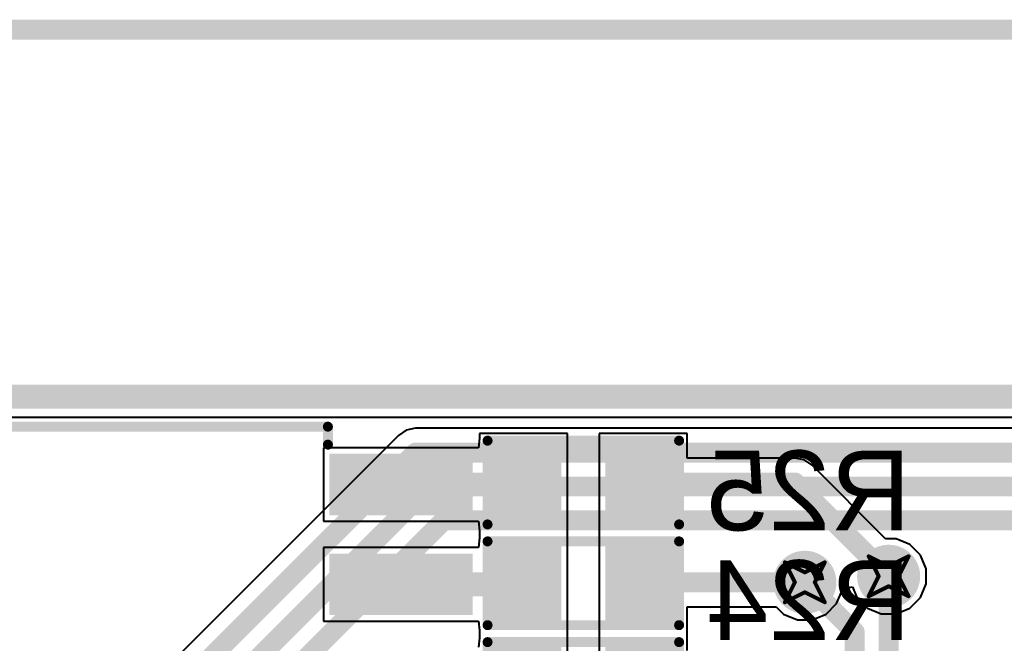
# Model space of a CAD drawing. Header units: inches. Extents: x -48 to 200, y -49 to 27.
# Drawn here: x 0.7045 to 1.198, y 1.8074 to 2.12 of the extents above; entities that cross this region are included whole.
import ezdxf

# ---------------------------------------------------------------- set-up
doc = ezdxf.new("R2010")
doc.units = ezdxf.units.IN
doc.header["$MEASUREMENT"] = 0
for name, color, linetype in [('Board Outline', 216, 'Continuous'), ('Bottom Layer', 5, 'Continuous'), ('Bottom Overlay', 54, 'Continuous'), ('Bottom Paste', 16, 'Continuous'), ('Bottom Solder', 6, 'Continuous'), ('Dimension', 6, 'Continuous'), ('Drill Drawing', 1, 'Continuous'), ('Top Layer', 1, 'Continuous'), ('Top Solder', 216, 'Continuous'), ('Via Holes', 16, 'Continuous')]:
    doc.layers.add(name, color=color, linetype=linetype)
doc.styles.add('Arial', font='', dxfattribs={"height": 0.2})
doc.styles.get('Arial').set_extended_font_data('Arial')

# ---------------------------------------------------------------- blocks, each defined once
blk = doc.blocks.new('R___0603_B_10')
at = {"layer": 'Bottom Layer'}
for points in [[(-0.045, -0.0175), (-0.045, 0.0175), (-0.015, 0.0175), (-0.015, -0.0175)], [(0.015, -0.0175), (0.015, 0.0175), (0.045, 0.0175), (0.045, -0.0175)]]:
    blk.add_hatch(color=5, dxfattribs=at).paths.add_polyline_path(points)
at = {"layer": 'Bottom Paste'}
for points in [[(-0.045, -0.0175), (-0.045, 0.0175), (-0.015, 0.0175), (-0.015, -0.0175)], [(0.015, -0.0175), (0.015, 0.0175), (0.045, 0.0175), (0.045, -0.0175)]]:
    blk.add_hatch(color=16, dxfattribs=at).paths.add_polyline_path(points)
at = {"layer": 'Bottom Solder'}
for points in [[(-0.049, -0.0215), (-0.049, 0.0215), (-0.011, 0.0215), (-0.011, -0.0215)], [(0.011, -0.0215), (0.011, 0.0215), (0.049, 0.0215), (0.049, -0.0215)]]:
    blk.add_hatch(color=6, dxfattribs=at).paths.add_polyline_path(points)
at = {"layer": 'Bottom Overlay'}
for points in [[(-0.048, 0.021, 0.005, 0.005, 0), (0.048, 0.021, 0.005, 0.005, 0)], [(-0.048, -0.021, 0.005, 0.005, 0), (-0.048, 0.021, 0.005, 0.005, 0)], [(0.048, -0.021, 0.005, 0.005, 0), (0.048, 0.021, 0.005, 0.005, 0)], [(-0.048, -0.021, 0.005, 0.005, 0), (0.048, -0.021, 0.005, 0.005, 0)]]:
    blk.add_lwpolyline(points, format="xyseb", dxfattribs=at)
for points in [[(-0.04925, 0.021, 0.0025, 0.0025, 1), (-0.04675, 0.021, 0.0025, 0.0025, 1)], [(-0.04925, 0.021, 0.0025, 0.0025, 1), (-0.04675, 0.021, 0.0025, 0.0025, 1)], [(0.04675, 0.021, 0.0025, 0.0025, 1), (0.04925, 0.021, 0.0025, 0.0025, 1)], [(0.04675, 0.021, 0.0025, 0.0025, 1), (0.04925, 0.021, 0.0025, 0.0025, 1)], [(-0.04925, -0.021, 0.0025, 0.0025, 1), (-0.04675, -0.021, 0.0025, 0.0025, 1)], [(-0.04925, -0.021, 0.0025, 0.0025, 1), (-0.04675, -0.021, 0.0025, 0.0025, 1)], [(0.04675, -0.021, 0.0025, 0.0025, 1), (0.04925, -0.021, 0.0025, 0.0025, 1)], [(0.04675, -0.021, 0.0025, 0.0025, 1), (0.04925, -0.021, 0.0025, 0.0025, 1)]]:
    blk.add_lwpolyline(points, format="xyseb", close=True, dxfattribs=at)
blk = doc.blocks.new('R___0603_B_11')
at = {"layer": 'Bottom Layer'}
for points in [[(-0.045, -0.0175), (-0.045, 0.0175), (-0.015, 0.0175), (-0.015, -0.0175)], [(0.015, -0.0175), (0.015, 0.0175), (0.045, 0.0175), (0.045, -0.0175)]]:
    blk.add_hatch(color=5, dxfattribs=at).paths.add_polyline_path(points)
at = {"layer": 'Bottom Paste'}
for points in [[(-0.045, -0.0175), (-0.045, 0.0175), (-0.015, 0.0175), (-0.015, -0.0175)], [(0.015, -0.0175), (0.015, 0.0175), (0.045, 0.0175), (0.045, -0.0175)]]:
    blk.add_hatch(color=16, dxfattribs=at).paths.add_polyline_path(points)
at = {"layer": 'Bottom Solder'}
for points in [[(-0.049, -0.0215), (-0.049, 0.0215), (-0.011, 0.0215), (-0.011, -0.0215)], [(0.011, -0.0215), (0.011, 0.0215), (0.049, 0.0215), (0.049, -0.0215)]]:
    blk.add_hatch(color=6, dxfattribs=at).paths.add_polyline_path(points)
at = {"layer": 'Bottom Overlay'}
for points in [[(-0.048, 0.021, 0.005, 0.005, 0), (0.048, 0.021, 0.005, 0.005, 0)], [(-0.048, -0.021, 0.005, 0.005, 0), (-0.048, 0.021, 0.005, 0.005, 0)], [(0.048, -0.021, 0.005, 0.005, 0), (0.048, 0.021, 0.005, 0.005, 0)], [(-0.048, -0.021, 0.005, 0.005, 0), (0.048, -0.021, 0.005, 0.005, 0)]]:
    blk.add_lwpolyline(points, format="xyseb", dxfattribs=at)
for points in [[(-0.04925, 0.021, 0.0025, 0.0025, 1), (-0.04675, 0.021, 0.0025, 0.0025, 1)], [(-0.04925, 0.021, 0.0025, 0.0025, 1), (-0.04675, 0.021, 0.0025, 0.0025, 1)], [(0.04675, 0.021, 0.0025, 0.0025, 1), (0.04925, 0.021, 0.0025, 0.0025, 1)], [(0.04675, 0.021, 0.0025, 0.0025, 1), (0.04925, 0.021, 0.0025, 0.0025, 1)], [(-0.04925, -0.021, 0.0025, 0.0025, 1), (-0.04675, -0.021, 0.0025, 0.0025, 1)], [(-0.04925, -0.021, 0.0025, 0.0025, 1), (-0.04675, -0.021, 0.0025, 0.0025, 1)], [(0.04675, -0.021, 0.0025, 0.0025, 1), (0.04925, -0.021, 0.0025, 0.0025, 1)], [(0.04675, -0.021, 0.0025, 0.0025, 1), (0.04925, -0.021, 0.0025, 0.0025, 1)]]:
    blk.add_lwpolyline(points, format="xyseb", close=True, dxfattribs=at)
blk = doc.blocks.new('R___0603_B_12')
at = {"layer": 'Bottom Layer'}
for points in [[(-0.045, -0.0175), (-0.045, 0.0175), (-0.015, 0.0175), (-0.015, -0.0175)], [(0.015, -0.0175), (0.015, 0.0175), (0.045, 0.0175), (0.045, -0.0175)]]:
    blk.add_hatch(color=5, dxfattribs=at).paths.add_polyline_path(points)
at = {"layer": 'Bottom Paste'}
for points in [[(-0.045, -0.0175), (-0.045, 0.0175), (-0.015, 0.0175), (-0.015, -0.0175)], [(0.015, -0.0175), (0.015, 0.0175), (0.045, 0.0175), (0.045, -0.0175)]]:
    blk.add_hatch(color=16, dxfattribs=at).paths.add_polyline_path(points)
at = {"layer": 'Bottom Solder'}
for points in [[(-0.049, -0.0215), (-0.049, 0.0215), (-0.011, 0.0215), (-0.011, -0.0215)], [(0.011, -0.0215), (0.011, 0.0215), (0.049, 0.0215), (0.049, -0.0215)]]:
    blk.add_hatch(color=6, dxfattribs=at).paths.add_polyline_path(points)
at = {"layer": 'Bottom Overlay'}
for points in [[(-0.048, 0.021, 0.005, 0.005, 0), (0.048, 0.021, 0.005, 0.005, 0)], [(-0.048, -0.021, 0.005, 0.005, 0), (-0.048, 0.021, 0.005, 0.005, 0)], [(0.048, -0.021, 0.005, 0.005, 0), (0.048, 0.021, 0.005, 0.005, 0)], [(-0.048, -0.021, 0.005, 0.005, 0), (0.048, -0.021, 0.005, 0.005, 0)]]:
    blk.add_lwpolyline(points, format="xyseb", dxfattribs=at)
for points in [[(-0.04925, 0.021, 0.0025, 0.0025, 1), (-0.04675, 0.021, 0.0025, 0.0025, 1)], [(-0.04925, 0.021, 0.0025, 0.0025, 1), (-0.04675, 0.021, 0.0025, 0.0025, 1)], [(0.04675, 0.021, 0.0025, 0.0025, 1), (0.04925, 0.021, 0.0025, 0.0025, 1)], [(0.04675, 0.021, 0.0025, 0.0025, 1), (0.04925, 0.021, 0.0025, 0.0025, 1)], [(-0.04925, -0.021, 0.0025, 0.0025, 1), (-0.04675, -0.021, 0.0025, 0.0025, 1)], [(-0.04925, -0.021, 0.0025, 0.0025, 1), (-0.04675, -0.021, 0.0025, 0.0025, 1)], [(0.04675, -0.021, 0.0025, 0.0025, 1), (0.04925, -0.021, 0.0025, 0.0025, 1)], [(0.04675, -0.021, 0.0025, 0.0025, 1), (0.04925, -0.021, 0.0025, 0.0025, 1)]]:
    blk.add_lwpolyline(points, format="xyseb", close=True, dxfattribs=at)
blk = doc.blocks.new('16_SOIC__0_295___7_50___W______B_27')
at = {"layer": 'Bottom Layer'}
for points in [[(-0.21654, 0.18642), (-0.15276, 0.18642), (-0.15276, 0.16358), (-0.21654, 0.16358)], [(0.15276, 0.18642), (0.21654, 0.18642), (0.21654, 0.16358), (0.15276, 0.16358)], [(-0.21654, 0.13642), (-0.15276, 0.13642), (-0.15276, 0.11358), (-0.21654, 0.11358)], [(0.15276, 0.13642), (0.21654, 0.13642), (0.21654, 0.11358), (0.15276, 0.11358)], [(-0.21654, 0.08642), (-0.15276, 0.08642), (-0.15276, 0.06358), (-0.21654, 0.06358)], [(0.15276, 0.08642), (0.21654, 0.08642), (0.21654, 0.06358), (0.15276, 0.06358)], [(-0.21654, 0.03642), (-0.15276, 0.03642), (-0.15276, 0.01358), (-0.21654, 0.01358)], [(0.15276, 0.03642), (0.21654, 0.03642), (0.21654, 0.01358), (0.15276, 0.01358)], [(-0.21654, -0.01358), (-0.15276, -0.01358), (-0.15276, -0.03642), (-0.21654, -0.03642)], [(0.15276, -0.01358), (0.21654, -0.01358), (0.21654, -0.03642), (0.15276, -0.03642)], [(-0.21654, -0.06358), (-0.15276, -0.06358), (-0.15276, -0.08642), (-0.21654, -0.08642)], [(0.15276, -0.06358), (0.21654, -0.06358), (0.21654, -0.08642), (0.15276, -0.08642)], [(-0.21654, -0.11358), (-0.15276, -0.11358), (-0.15276, -0.13642), (-0.21654, -0.13642)], [(0.15276, -0.11358), (0.21654, -0.11358), (0.21654, -0.13642), (0.15276, -0.13642)], [(-0.21654, -0.16358), (-0.15276, -0.16358), (-0.15276, -0.18642), (-0.21654, -0.18642)], [(0.15276, -0.16358), (0.21654, -0.16358), (0.21654, -0.18642), (0.15276, -0.18642)]]:
    blk.add_hatch(color=5, dxfattribs=at).paths.add_polyline_path(points)
at = {"layer": 'Bottom Paste'}
for points in [[(-0.21654, 0.18642), (-0.15276, 0.18642), (-0.15276, 0.16358), (-0.21654, 0.16358)], [(0.15276, 0.18642), (0.21654, 0.18642), (0.21654, 0.16358), (0.15276, 0.16358)], [(-0.21654, 0.13642), (-0.15276, 0.13642), (-0.15276, 0.11358), (-0.21654, 0.11358)], [(0.15276, 0.13642), (0.21654, 0.13642), (0.21654, 0.11358), (0.15276, 0.11358)], [(-0.21654, 0.08642), (-0.15276, 0.08642), (-0.15276, 0.06358), (-0.21654, 0.06358)], [(0.15276, 0.08642), (0.21654, 0.08642), (0.21654, 0.06358), (0.15276, 0.06358)], [(-0.21654, 0.03642), (-0.15276, 0.03642), (-0.15276, 0.01358), (-0.21654, 0.01358)], [(0.15276, 0.03642), (0.21654, 0.03642), (0.21654, 0.01358), (0.15276, 0.01358)], [(-0.21654, -0.01358), (-0.15276, -0.01358), (-0.15276, -0.03642), (-0.21654, -0.03642)], [(0.15276, -0.01358), (0.21654, -0.01358), (0.21654, -0.03642), (0.15276, -0.03642)], [(-0.21654, -0.06358), (-0.15276, -0.06358), (-0.15276, -0.08642), (-0.21654, -0.08642)], [(0.15276, -0.06358), (0.21654, -0.06358), (0.21654, -0.08642), (0.15276, -0.08642)], [(-0.21654, -0.11358), (-0.15276, -0.11358), (-0.15276, -0.13642), (-0.21654, -0.13642)], [(0.15276, -0.11358), (0.21654, -0.11358), (0.21654, -0.13642), (0.15276, -0.13642)], [(-0.21654, -0.16358), (-0.15276, -0.16358), (-0.15276, -0.18642), (-0.21654, -0.18642)], [(0.15276, -0.16358), (0.21654, -0.16358), (0.21654, -0.18642), (0.15276, -0.18642)]]:
    blk.add_hatch(color=16, dxfattribs=at).paths.add_polyline_path(points)
at = {"layer": 'Bottom Solder'}
for points in [[(-0.22054, 0.19042), (-0.14876, 0.19042), (-0.14876, 0.15958), (-0.22054, 0.15958)], [(0.14876, 0.19042), (0.22054, 0.19042), (0.22054, 0.15958), (0.14876, 0.15958)], [(-0.22054, 0.14042), (-0.14876, 0.14042), (-0.14876, 0.10958), (-0.22054, 0.10958)], [(0.14876, 0.14042), (0.22054, 0.14042), (0.22054, 0.10958), (0.14876, 0.10958)], [(-0.22054, 0.09042), (-0.14876, 0.09042), (-0.14876, 0.05958), (-0.22054, 0.05958)], [(0.14876, 0.09042), (0.22054, 0.09042), (0.22054, 0.05958), (0.14876, 0.05958)], [(-0.22054, 0.04042), (-0.14876, 0.04042), (-0.14876, 0.00958), (-0.22054, 0.00958)], [(0.14876, 0.04042), (0.22054, 0.04042), (0.22054, 0.00958), (0.14876, 0.00958)], [(-0.22054, -0.00958), (-0.14876, -0.00958), (-0.14876, -0.04042), (-0.22054, -0.04042)], [(0.14876, -0.00958), (0.22054, -0.00958), (0.22054, -0.04042), (0.14876, -0.04042)], [(-0.22054, -0.05958), (-0.14876, -0.05958), (-0.14876, -0.09042), (-0.22054, -0.09042)], [(0.14876, -0.05958), (0.22054, -0.05958), (0.22054, -0.09042), (0.14876, -0.09042)], [(-0.22054, -0.10958), (-0.14876, -0.10958), (-0.14876, -0.14042), (-0.22054, -0.14042)], [(0.14876, -0.10958), (0.22054, -0.10958), (0.22054, -0.14042), (0.14876, -0.14042)], [(-0.22054, -0.15958), (-0.14876, -0.15958), (-0.14876, -0.19042), (-0.22054, -0.19042)], [(0.14876, -0.15958), (0.22054, -0.15958), (0.22054, -0.19042), (0.14876, -0.19042)]]:
    blk.add_hatch(color=6, dxfattribs=at).paths.add_polyline_path(points)
at = {"layer": 'Bottom Overlay'}
for points in [[(-0.148, 0.195, 0.005, 0.005, 0), (-0.148, 0.204, 0.005, 0.005, 0)], [(-0.148, 0.204, 0.005, 0.005, 0), (0.148, 0.204, 0.005, 0.005, 0)], [(0.148, 0.195, 0.005, 0.005, 0), (0.148, 0.204, 0.005, 0.005, 0)], [(-0.228, -0.181, 0.005, 0.005, 0), (-0.228, -0.171, 0.005, 0.005, 0)], [(-0.228, -0.171, 0.005, 0.005, 0), (-0.223, -0.176, 0.005, 0.005, 0)], [(-0.228, -0.181, 0.005, 0.005, 0), (-0.223, -0.176, 0.005, 0.005, 0)], [(-0.148, -0.204, 0.005, 0.005, 0), (-0.148, -0.195, 0.005, 0.005, 0)], [(0.148, -0.204, 0.005, 0.005, 0), (0.148, -0.195, 0.005, 0.005, 0)], [(-0.148, -0.204, 0.005, 0.005, 0), (0.148, -0.204, 0.005, 0.005, 0)]]:
    blk.add_lwpolyline(points, format="xyseb", dxfattribs=at)
for points in [[(-0.14925, 0.204, 0.0025, 0.0025, 1), (-0.14675, 0.204, 0.0025, 0.0025, 1)], [(-0.14925, 0.204, 0.0025, 0.0025, 1), (-0.14675, 0.204, 0.0025, 0.0025, 1)], [(0.14675, 0.204, 0.0025, 0.0025, 1), (0.14925, 0.204, 0.0025, 0.0025, 1)], [(0.14675, 0.204, 0.0025, 0.0025, 1), (0.14925, 0.204, 0.0025, 0.0025, 1)], [(-0.14925, 0.195, 0.0025, 0.0025, 1), (-0.14675, 0.195, 0.0025, 0.0025, 1)], [(0.14675, 0.195, 0.0025, 0.0025, 1), (0.14925, 0.195, 0.0025, 0.0025, 1)], [(-0.22925, -0.171, 0.0025, 0.0025, 1), (-0.22675, -0.171, 0.0025, 0.0025, 1)], [(-0.22925, -0.171, 0.0025, 0.0025, 1), (-0.22675, -0.171, 0.0025, 0.0025, 1)], [(-0.22425, -0.176, 0.0025, 0.0025, 1), (-0.22175, -0.176, 0.0025, 0.0025, 1)], [(-0.22425, -0.176, 0.0025, 0.0025, 1), (-0.22175, -0.176, 0.0025, 0.0025, 1)], [(-0.22925, -0.181, 0.0025, 0.0025, 1), (-0.22675, -0.181, 0.0025, 0.0025, 1)], [(-0.22925, -0.181, 0.0025, 0.0025, 1), (-0.22675, -0.181, 0.0025, 0.0025, 1)], [(-0.14925, -0.195, 0.0025, 0.0025, 1), (-0.14675, -0.195, 0.0025, 0.0025, 1)], [(0.14675, -0.195, 0.0025, 0.0025, 1), (0.14925, -0.195, 0.0025, 0.0025, 1)], [(-0.14925, -0.204, 0.0025, 0.0025, 1), (-0.14675, -0.204, 0.0025, 0.0025, 1)], [(-0.14925, -0.204, 0.0025, 0.0025, 1), (-0.14675, -0.204, 0.0025, 0.0025, 1)], [(0.14675, -0.204, 0.0025, 0.0025, 1), (0.14925, -0.204, 0.0025, 0.0025, 1)], [(0.14675, -0.204, 0.0025, 0.0025, 1), (0.14925, -0.204, 0.0025, 0.0025, 1)]]:
    blk.add_lwpolyline(points, format="xyseb", close=True, dxfattribs=at)

msp = doc.modelspace()

# ---------------------------------------------------------------- hatches: boundary and pattern name
at = {"layer": 'Bottom Layer'}
h = msp.add_hatch(color=5, dxfattribs=at)
edge = h.paths.add_edge_path()
edge.add_arc((1.14, 1.841), 0.01181, 0, 360)
h = msp.add_hatch(color=5, dxfattribs=at)
edge = h.paths.add_edge_path()
edge.add_arc((1.098, 1.838), 0.01181, 0, 360)
at = {"layer": 'Bottom Solder'}
h = msp.add_hatch(color=6, dxfattribs=at)
edge = h.paths.add_edge_path()
edge.add_arc((1.14, 1.841), 0.01581, 0, 360)
h = msp.add_hatch(color=6, dxfattribs=at)
edge = h.paths.add_edge_path()
edge.add_arc((1.098, 1.838), 0.01581, 0, 360)
at = {"layer": 'Top Layer'}
h = msp.add_hatch(color=1, dxfattribs=at)
edge = h.paths.add_edge_path()
edge.add_arc((1.14, 1.841), 0.01181, 0, 360)
h = msp.add_hatch(color=1, dxfattribs=at)
edge = h.paths.add_edge_path()
edge.add_arc((1.098, 1.838), 0.01181, 0, 360)
at = {"layer": 'Top Solder'}
h = msp.add_hatch(color=216, dxfattribs=at)
edge = h.paths.add_edge_path()
edge.add_arc((1.14, 1.841), 0.01581, 0, 360)
h = msp.add_hatch(color=216, dxfattribs=at)
edge = h.paths.add_edge_path()
edge.add_arc((1.098, 1.838), 0.01581, 0, 360)
at = {"layer": 'Via Holes'}
h = msp.add_hatch(color=7, dxfattribs=at)
edge = h.paths.add_edge_path()
edge.add_arc((1.14, 1.841), 0.00591, 0, 360)
h = msp.add_hatch(color=7, dxfattribs=at)
edge = h.paths.add_edge_path()
edge.add_arc((1.098, 1.838), 0.00591, 0, 360)

# ---------------------------------------------------------------- linework, layer by layer
at = {"layer": 'Board Outline'}
msp.add_lwpolyline([(-0.067, 1.931, 0.012, 0.012, 0), (3.933, 1.931, 0.012, 0.012, 0)], format="xyseb", dxfattribs=at)
at = {"layer": 'Bottom Layer'}
for p, q in [((-0.0568, 1.9208), (3.9228, 1.9208)), ((0.935, 1.91022), (0.93454, 1.90542)), ((0.979, 1.9125), (0.935, 1.9125)), ((0.935, 1.9125), (0.935, 1.91022)), ((0.979, 1.867), (0.979, 1.9125)), ((1.039, 1.9125), (0.995, 1.9125)), ((0.995, 1.9125), (0.995, 1.867)), ((1.039, 1.90024), (1.039, 1.9125)), ((0.93454, 1.90542), (0.85676, 1.90542)), ((0.85676, 1.90542), (0.85676, 1.86858)), ((1.093, 1.90024), (1.039, 1.90024)), ((1.09768, 1.8993), (1.093, 1.90024)), ((1.10165, 1.89665), (1.09768, 1.8993)), ((1.13849, 1.85981), (1.10165, 1.89665)), ((0.85676, 1.86858), (0.93454, 1.86858)), ((0.93454, 1.86858), (0.935, 1.86378)), ((0.979, 1.862), (0.979, 1.867)), ((0.995, 1.867), (0.995, 1.8635)), ((0.935, 1.86022), (0.93453, 1.85542)), ((0.935, 1.86378), (0.935, 1.86022)), ((0.979, 1.8585), (0.979, 1.862)), ((0.995, 1.8635), (0.995, 1.8585)), ((0.93453, 1.85542), (0.85676, 1.85542)), ((0.85676, 1.85542), (0.85676, 1.81858)), ((0.979, 1.8165), (0.979, 1.8585)), ((0.995, 1.8585), (0.995, 1.8165)), ((1.14374, 1.85981), (1.13849, 1.85981)), ((1.15066, 1.85695), (1.14374, 1.85981)), ((1.15595, 1.85166), (1.15066, 1.85695)), ((1.15881, 1.84474), (1.15595, 1.85166)), ((1.15881, 1.83726), (1.15881, 1.84474)), ((1.11681, 1.83476), (1.12181, 1.83576)), ((1.12181, 1.83576), (1.12405, 1.83034)), ((1.15595, 1.83034), (1.15881, 1.83726)), ((1.11395, 1.82734), (1.11681, 1.83426)), ((1.11681, 1.83426), (1.11681, 1.83476)), ((1.039, 1.8165), (1.039, 1.82576)), ((1.039, 1.82576), (1.08363, 1.82576)), ((1.08363, 1.82576), (1.08734, 1.82205)), ((1.10866, 1.82205), (1.11395, 1.82734)), ((1.12405, 1.83034), (1.12934, 1.82505)), ((1.15066, 1.82505), (1.15595, 1.83034)), ((1.08734, 1.82205), (1.09426, 1.81919)), ((1.10174, 1.81919), (1.10866, 1.82205)), ((1.12934, 1.82505), (1.13626, 1.82219)), ((1.13626, 1.82219), (1.14374, 1.82219)), ((1.14374, 1.82219), (1.15066, 1.82505)), ((0.85676, 1.81858), (0.93454, 1.81858)), ((0.93454, 1.81858), (0.935, 1.81378)), ((0.979, 1.8115), (0.979, 1.8165)), ((0.995, 1.8165), (0.995, 1.813)), ((1.039, 1.8115), (1.039, 1.8165)), ((1.09426, 1.81919), (1.10174, 1.81919)), ((0.935, 1.81378), (0.935, 1.81022)), ((0.979, 1.808), (0.979, 1.8115)), ((0.995, 1.813), (0.995, 1.808)), ((1.039, 1.80377), (1.039, 1.8115)), ((0.935, 1.81022), (0.93453, 1.80542)), ((0.979, 1.766), (0.979, 1.808)), ((0.995, 1.808), (0.995, 1.766))]:
    msp.add_line(p, q, dxfattribs=at)
for points in [[(0.89565, 1.887, 0.012, 0.012, 0), (0.95568, 1.887, 0.012, 0.012, 0)], [(1.017, 1.888, 0.01, 0.01, 0), (1.093, 1.888, 0.01, 0.01, 0)], [(1.093, 1.888, 0.01, 0.01, 0), (1.14, 1.841, 0.01, 0.01, 0)], [(0.89565, 1.837, 0.012, 0.012, 0), (0.95568, 1.837, 0.012, 0.012, 0)], [(1.0175, 1.838, 0.01, 0.01, 0), (1.098, 1.838, 0.01, 0.01, 0)]]:
    msp.add_lwpolyline(points, format="xyseb", dxfattribs=at)
for points in [[(0.89265, 1.887, 0.006, 0.006, 1), (0.89865, 1.887, 0.006, 0.006, 1)], [(0.95268, 1.887, 0.006, 0.006, 1), (0.95868, 1.887, 0.006, 0.006, 1)], [(1.0145, 1.888, 0.005, 0.005, 1), (1.0195, 1.888, 0.005, 0.005, 1)], [(1.0905, 1.888, 0.005, 0.005, 1), (1.0955, 1.888, 0.005, 0.005, 1)], [(1.0905, 1.888, 0.005, 0.005, 1), (1.0955, 1.888, 0.005, 0.005, 1)], [(1.1375, 1.841, 0.005, 0.005, 1), (1.1425, 1.841, 0.005, 0.005, 1)], [(0.89265, 1.837, 0.006, 0.006, 1), (0.89865, 1.837, 0.006, 0.006, 1)], [(0.95268, 1.837, 0.006, 0.006, 1), (0.95868, 1.837, 0.006, 0.006, 1)], [(1.015, 1.838, 0.005, 0.005, 1), (1.02, 1.838, 0.005, 0.005, 1)], [(1.0955, 1.838, 0.005, 0.005, 1), (1.1005, 1.838, 0.005, 0.005, 1)]]:
    msp.add_lwpolyline(points, format="xyseb", close=True, dxfattribs=at)
at = {"layer": 'Dimension'}
msp.add_lwpolyline([(-0.067, 2.115, 0.01, 0.01, 0), (1.671, 2.115, 0.01, 0.01, 0)], format="xyseb", dxfattribs=at)
at = {"layer": 'Drill Drawing'}
for points in [[(1.13, 1.851, 0.002, 0.002, 0), (1.14, 1.846, 0.002, 0.002, 0)], [(1.13, 1.851, 0.002, 0.002, 0), (1.135, 1.841, 0.002, 0.002, 0)], [(1.14, 1.846, 0.002, 0.002, 0), (1.15, 1.851, 0.002, 0.002, 0)], [(1.145, 1.841, 0.002, 0.002, 0), (1.15, 1.851, 0.002, 0.002, 0)], [(1.088, 1.848, 0.002, 0.002, 0), (1.098, 1.843, 0.002, 0.002, 0)], [(1.088, 1.848, 0.002, 0.002, 0), (1.093, 1.838, 0.002, 0.002, 0)], [(1.098, 1.843, 0.002, 0.002, 0), (1.108, 1.848, 0.002, 0.002, 0)], [(1.103, 1.838, 0.002, 0.002, 0), (1.108, 1.848, 0.002, 0.002, 0)], [(1.13, 1.831, 0.002, 0.002, 0), (1.135, 1.841, 0.002, 0.002, 0)], [(1.145, 1.841, 0.002, 0.002, 0), (1.15, 1.831, 0.002, 0.002, 0)], [(1.088, 1.828, 0.002, 0.002, 0), (1.093, 1.838, 0.002, 0.002, 0)], [(1.103, 1.838, 0.002, 0.002, 0), (1.108, 1.828, 0.002, 0.002, 0)], [(1.13, 1.831, 0.002, 0.002, 0), (1.14, 1.836, 0.002, 0.002, 0)], [(1.14, 1.836, 0.002, 0.002, 0), (1.15, 1.831, 0.002, 0.002, 0)], [(1.088, 1.828, 0.002, 0.002, 0), (1.098, 1.833, 0.002, 0.002, 0)], [(1.098, 1.833, 0.002, 0.002, 0), (1.108, 1.828, 0.002, 0.002, 0)]]:
    msp.add_lwpolyline(points, format="xyseb", dxfattribs=at)
for points in [[(1.1295, 1.851, 0.001, 0.001, 1), (1.1305, 1.851, 0.001, 0.001, 1)], [(1.1295, 1.851, 0.001, 0.001, 1), (1.1305, 1.851, 0.001, 0.001, 1)], [(1.1495, 1.851, 0.001, 0.001, 1), (1.1505, 1.851, 0.001, 0.001, 1)], [(1.1495, 1.851, 0.001, 0.001, 1), (1.1505, 1.851, 0.001, 0.001, 1)], [(1.0875, 1.848, 0.001, 0.001, 1), (1.0885, 1.848, 0.001, 0.001, 1)], [(1.0875, 1.848, 0.001, 0.001, 1), (1.0885, 1.848, 0.001, 0.001, 1)], [(1.1075, 1.848, 0.001, 0.001, 1), (1.1085, 1.848, 0.001, 0.001, 1)], [(1.1075, 1.848, 0.001, 0.001, 1), (1.1085, 1.848, 0.001, 0.001, 1)], [(1.1395, 1.846, 0.001, 0.001, 1), (1.1405, 1.846, 0.001, 0.001, 1)], [(1.1395, 1.846, 0.001, 0.001, 1), (1.1405, 1.846, 0.001, 0.001, 1)], [(1.0975, 1.843, 0.001, 0.001, 1), (1.0985, 1.843, 0.001, 0.001, 1)], [(1.0975, 1.843, 0.001, 0.001, 1), (1.0985, 1.843, 0.001, 0.001, 1)], [(1.1345, 1.841, 0.001, 0.001, 1), (1.1355, 1.841, 0.001, 0.001, 1)], [(1.1345, 1.841, 0.001, 0.001, 1), (1.1355, 1.841, 0.001, 0.001, 1)], [(1.1445, 1.841, 0.001, 0.001, 1), (1.1455, 1.841, 0.001, 0.001, 1)], [(1.1445, 1.841, 0.001, 0.001, 1), (1.1455, 1.841, 0.001, 0.001, 1)], [(1.0925, 1.838, 0.001, 0.001, 1), (1.0935, 1.838, 0.001, 0.001, 1)], [(1.0925, 1.838, 0.001, 0.001, 1), (1.0935, 1.838, 0.001, 0.001, 1)], [(1.1025, 1.838, 0.001, 0.001, 1), (1.1035, 1.838, 0.001, 0.001, 1)], [(1.1025, 1.838, 0.001, 0.001, 1), (1.1035, 1.838, 0.001, 0.001, 1)], [(1.1395, 1.836, 0.001, 0.001, 1), (1.1405, 1.836, 0.001, 0.001, 1)], [(1.1395, 1.836, 0.001, 0.001, 1), (1.1405, 1.836, 0.001, 0.001, 1)], [(1.0975, 1.833, 0.001, 0.001, 1), (1.0985, 1.833, 0.001, 0.001, 1)], [(1.0975, 1.833, 0.001, 0.001, 1), (1.0985, 1.833, 0.001, 0.001, 1)], [(1.1295, 1.831, 0.001, 0.001, 1), (1.1305, 1.831, 0.001, 0.001, 1)], [(1.1295, 1.831, 0.001, 0.001, 1), (1.1305, 1.831, 0.001, 0.001, 1)], [(1.1495, 1.831, 0.001, 0.001, 1), (1.1505, 1.831, 0.001, 0.001, 1)], [(1.1495, 1.831, 0.001, 0.001, 1), (1.1505, 1.831, 0.001, 0.001, 1)], [(1.0875, 1.828, 0.001, 0.001, 1), (1.0885, 1.828, 0.001, 0.001, 1)], [(1.0875, 1.828, 0.001, 0.001, 1), (1.0885, 1.828, 0.001, 0.001, 1)], [(1.1075, 1.828, 0.001, 0.001, 1), (1.1085, 1.828, 0.001, 0.001, 1)], [(1.1075, 1.828, 0.001, 0.001, 1), (1.1085, 1.828, 0.001, 0.001, 1)]]:
    msp.add_lwpolyline(points, format="xyseb", close=True, dxfattribs=at)
at = {"layer": 'Top Layer'}
for p, q in [((-0.0568, 1.9208), (1.67097, 1.9208)), ((0.90297, 1.91524), (0.89829, 1.9143)), ((1.29908, 1.91524), (0.90297, 1.91524)), ((0.89432, 1.91165), (0.71876, 1.73609)), ((0.89829, 1.9143), (0.89432, 1.91165))]:
    msp.add_line(p, q, dxfattribs=at)
for points in [[(0.70516, 1.70519, 0.01, 0.01, 0), (0.90297, 1.903, 0.01, 0.01, 0)], [(0.90297, 1.903, 0.01, 0.01, 0), (1.29908, 1.903, 0.01, 0.01, 0)], [(0.69801, 1.674, 0.01, 0.01, 0), (0.91001, 1.886, 0.01, 0.01, 0)], [(0.91001, 1.886, 0.01, 0.01, 0), (1.29204, 1.886, 0.01, 0.01, 0)], [(0.68405, 1.636, 0.01, 0.01, 0), (0.91705, 1.869, 0.01, 0.01, 0)], [(0.91705, 1.869, 0.01, 0.01, 0), (1.285, 1.869, 0.01, 0.01, 0)], [(1.14, 1.076, 0.01, 0.01, 0), (1.14, 1.841, 0.01, 0.01, 0)], [(1.098, 1.838, 0.01, 0.01, 0), (1.123, 1.813, 0.01, 0.01, 0)], [(1.123, 1.187, 0.01, 0.01, 0), (1.123, 1.813, 0.01, 0.01, 0)]]:
    msp.add_lwpolyline(points, format="xyseb", dxfattribs=at)
for points in [[(0.90047, 1.903, 0.005, 0.005, 1), (0.90547, 1.903, 0.005, 0.005, 1)], [(0.90047, 1.903, 0.005, 0.005, 1), (0.90547, 1.903, 0.005, 0.005, 1)], [(0.90751, 1.886, 0.005, 0.005, 1), (0.91251, 1.886, 0.005, 0.005, 1)], [(0.90751, 1.886, 0.005, 0.005, 1), (0.91251, 1.886, 0.005, 0.005, 1)], [(0.91455, 1.869, 0.005, 0.005, 1), (0.91955, 1.869, 0.005, 0.005, 1)], [(0.91455, 1.869, 0.005, 0.005, 1), (0.91955, 1.869, 0.005, 0.005, 1)], [(1.1375, 1.841, 0.005, 0.005, 1), (1.1425, 1.841, 0.005, 0.005, 1)], [(1.0955, 1.838, 0.005, 0.005, 1), (1.1005, 1.838, 0.005, 0.005, 1)], [(1.1205, 1.813, 0.005, 0.005, 1), (1.1255, 1.813, 0.005, 0.005, 1)], [(1.1205, 1.813, 0.005, 0.005, 1), (1.1255, 1.813, 0.005, 0.005, 1)]]:
    msp.add_lwpolyline(points, format="xyseb", close=True, dxfattribs=at)

# ---------------------------------------------------------------- block references
for name, p in [('16_SOIC__0_295___7_50___W______B_27', (0.711, 1.712)), ('R___0603_B_10', (0.987, 1.888)), ('R___0603_B_11', (0.987, 1.8375)), ('R___0603_B_12', (0.987, 1.787))]:
    msp.add_blockref(name, p)

# ---------------------------------------------------------------- texts
at = {"layer": 'Bottom Overlay', "style": 'Arial', "text_generation_flag": 2}
for s, p in [('R25', (1.15113, 1.86401)), ('R24', (1.15113, 1.80901))]:
    msp.add_text(s, height=0.04, dxfattribs=at).set_placement(p)

doc.saveas('drawing.dxf')
